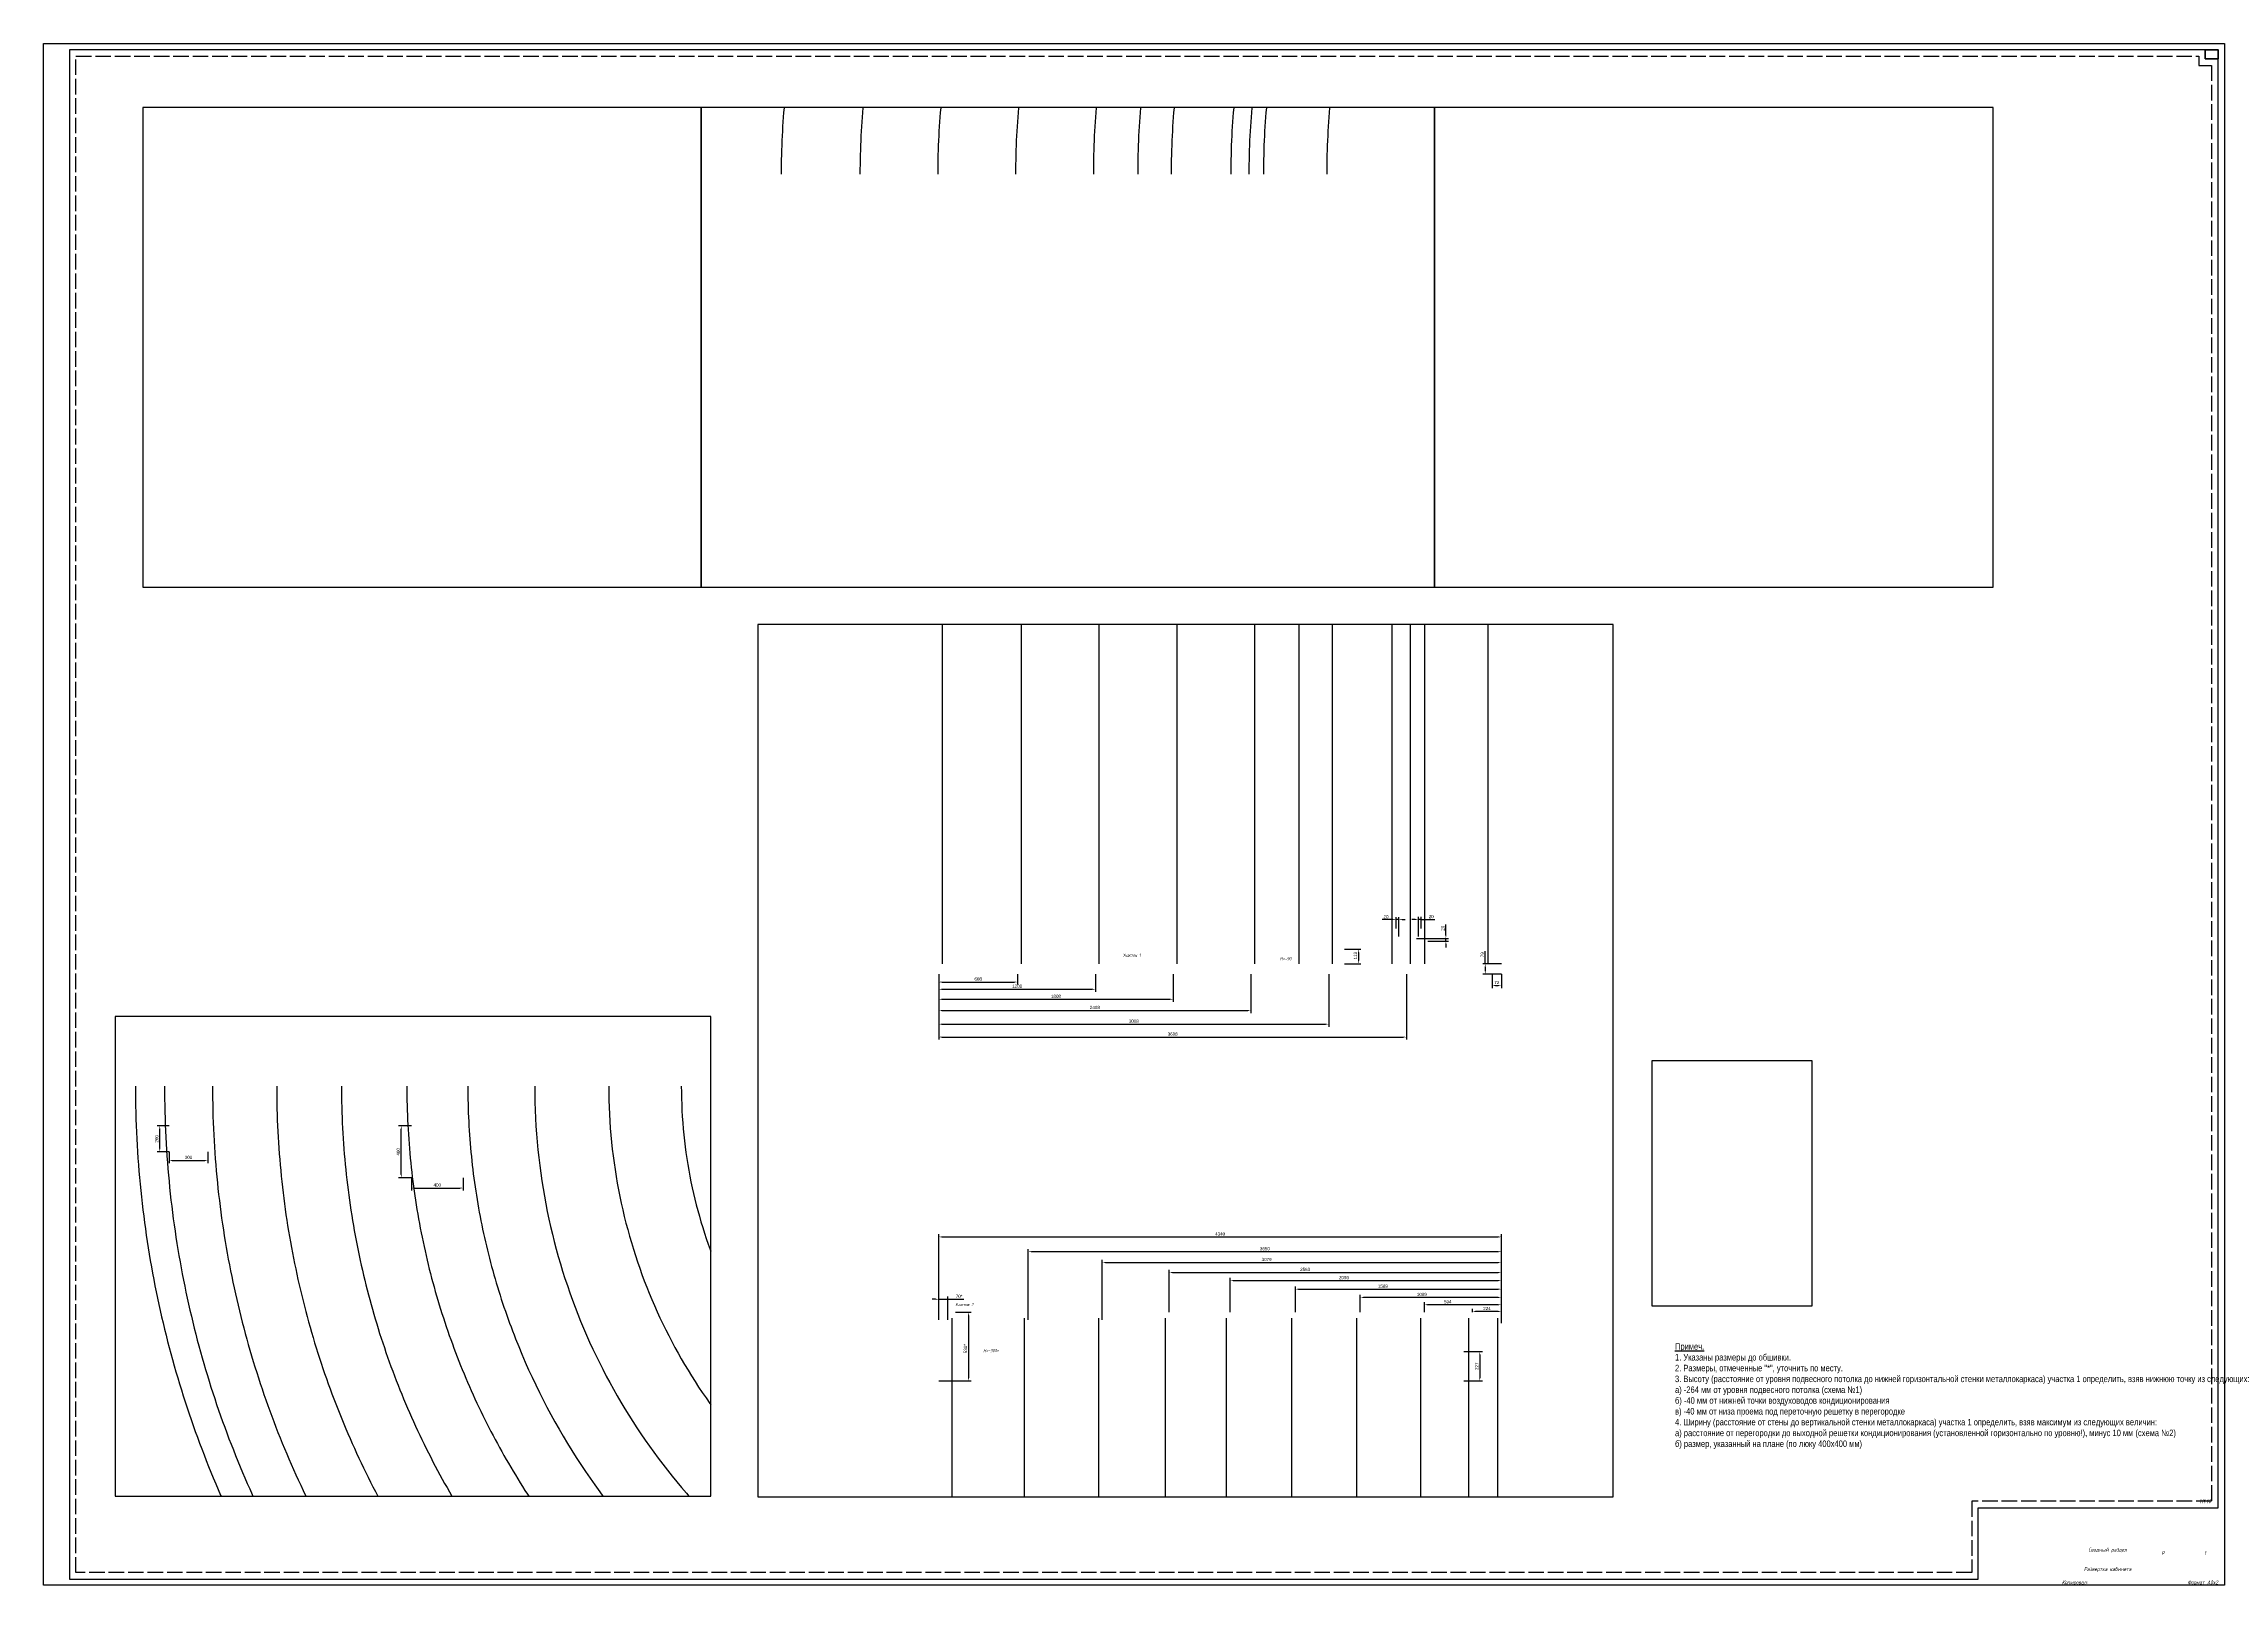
# Paper-space layout 'Лист1' of a CAD drawing. Header units: millimetres. Extents: x 112 to 1794, y 48 to 1237.
# The model-space entities are those that its viewports show. They can reach past a viewport. Long polylines and large blocks are cut down to what shows.
import ezdxf
from ezdxf.enums import TextEntityAlignment as Align

# ---------------------------------------------------------------- set-up
doc = ezdxf.new("R2010")
doc.units = ezdxf.units.MM
doc.header["$PDMODE"] = 34
doc.header["$PDSIZE"] = 25
doc.linetypes.add('ACAD_ISO02W100', pattern=[15, 12, -3])
doc.linetypes.add('ACAD_ISO10W100', pattern=[18.5, 12, -3, 0.5, -3])
for name, color, linetype in [('02 ЭОМ и СС', 7, 'Continuous'), ('08 Размеры', 7, 'Continuous'), ('stamp', 7, 'Continuous')]:
    doc.layers.add(name, color=color, linetype=linetype)
doc.layers.add('100 noprint', color=1, linetype='Continuous', plot=False)
doc.styles.get("Standard").update_dxf_attribs({"font": 'Ubuntu-R.ttf'})
doc.styles.add('ГОСТ-ISOCPEUR', font='isocpeui.ttf', dxfattribs={"width": 0.8})
doc.dimstyles.new('ISO-25', dxfattribs={"dimtxt": 2.5, "dimasz": 2.5, "dimexe": 1.25, "dimexo": 0.625, "dimtad": 1, "dimtxsty": 'Standard', "dimcen": 2.5, "dimadec": 0, "dimazin": 0, "dimtfac": 1, "dimtmove": 0, "dimatfit": 3, "dimfxl": 1, "dimarcsym": 0})

# ---------------------------------------------------------------- blocks, each defined once
blk = doc.blocks.new('*D2435')
at = {"layer": '08 Размеры', "color": 0, "lineweight": -2}
for p, q in [((4581.1, 10280.1), (4700.1, 10280.1)), ((4680.1, 10255.1), (4680.1, 9775.1)), ((4451.2, 9750.1), (4700.1, 9750.1))]:
    blk.add_line(p, q, dxfattribs=at)
at = {"layer": '08 Размеры', "color": 0}
for points in [[(4684.3, 10255.1), (4675.9, 10255.1), (4680.1, 10280.1)], [(4675.9, 9775.1), (4684.3, 9775.1), (4680.1, 9750.1)]]:
    blk.add_solid(points, dxfattribs=at)
at = {"layer": 'Defpoints', "color": 0}
for p in [(4581.1, 10280.1), (4451.2, 9750.1), (4680.1, 9750.1)]:
    blk.add_point(p, dxfattribs=at)
at = {"layer": '08 Размеры', "color": 0, "insert": (4657, 9999.6), "char_height": 25, "attachment_point": 5, "rotation": 90}
blk.add_mtext('530*', dxfattribs=at)
blk = doc.blocks.new('*D2436')
at = {"layer": '08 Размеры', "color": 0, "lineweight": -2}
for p, q in [((4426.2, 10380.4), (4401.2, 10380.4)), ((4451.2, 10222.1), (4451.2, 10400.4)), ((4451.2, 10380.4), (4521.1, 10380.4)), ((4521.1, 10222.1), (4521.1, 10400.4)), ((4521.1, 10380.4), (4645.6, 10380.4)), ((4546.1, 10380.4), (4571.1, 10380.4))]:
    blk.add_line(p, q, dxfattribs=at)
at = {"layer": '08 Размеры', "color": 0}
for points in [[(4426.2, 10376.2), (4426.2, 10384.6), (4451.2, 10380.4)], [(4546.1, 10384.6), (4546.1, 10376.2), (4521.1, 10380.4)]]:
    blk.add_solid(points, dxfattribs=at)
at = {"layer": 'Defpoints', "color": 0}
for p in [(4521.1, 10380.4), (4451.2, 10222.1), (4521.1, 10222.1)]:
    blk.add_point(p, dxfattribs=at)
at = {"layer": '08 Размеры', "color": 0, "insert": (4608.4, 10403.5), "char_height": 25, "attachment_point": 5}
blk.add_mtext('70*', dxfattribs=at)
blk = doc.blocks.new('*D2437')
at = {"layer": '08 Размеры', "color": 0, "lineweight": -2}
for p, q in [((8567.1, 10280.1), (8567.1, 10306.1)), ((8766.2, 10286.1), (8592.1, 10286.1)), ((8791.2, 10195.1), (8791.2, 10306.1))]:
    blk.add_line(p, q, dxfattribs=at)
at = {"layer": '08 Размеры', "color": 0}
for points in [[(8592.1, 10290.2), (8592.1, 10281.9), (8567.1, 10286.1)], [(8766.2, 10281.9), (8766.2, 10290.2), (8791.2, 10286.1)]]:
    blk.add_solid(points, dxfattribs=at)
at = {"layer": 'Defpoints', "color": 0}
for p in [(8567.1, 10286.1), (8567.1, 10280.1), (8791.2, 10195.1)]:
    blk.add_point(p, dxfattribs=at)
at = {"layer": '08 Размеры', "color": 0, "insert": (8679.2, 10308.9), "char_height": 25, "attachment_point": 5}
blk.add_mtext('224', dxfattribs=at)
blk = doc.blocks.new('*D2438')
at = {"layer": '08 Размеры', "color": 0, "lineweight": -2}
for p, q in [((8197.1, 10280.1), (8197.1, 10357.8)), ((8791.2, 10195.1), (8791.2, 10357.8)), ((8766.2, 10337.8), (8222.1, 10337.8))]:
    blk.add_line(p, q, dxfattribs=at)
at = {"layer": '08 Размеры', "color": 0}
for points in [[(8222.1, 10342), (8222.1, 10333.7), (8197.1, 10337.8)], [(8766.2, 10333.7), (8766.2, 10342), (8791.2, 10337.8)]]:
    blk.add_solid(points, dxfattribs=at)
at = {"layer": 'Defpoints', "color": 0}
for p in [(8197.1, 10337.8), (8197.1, 10280.1), (8791.2, 10195.1)]:
    blk.add_point(p, dxfattribs=at)
at = {"layer": '08 Размеры', "color": 0, "insert": (8376.7, 10360.9), "char_height": 25, "attachment_point": 5}
blk.add_mtext('594', dxfattribs=at)
blk = doc.blocks.new('*D2439')
at = {"layer": '08 Размеры', "color": 0, "lineweight": -2}
for p, q in [((7702.1, 10280.1), (7702.1, 10414.4)), ((8766.2, 10394.4), (7727.1, 10394.4)), ((8791.2, 10195.1), (8791.2, 10414.4))]:
    blk.add_line(p, q, dxfattribs=at)
at = {"layer": '08 Размеры', "color": 0}
for points in [[(7727.1, 10398.5), (7727.1, 10390.2), (7702.1, 10394.4)], [(8766.2, 10390.2), (8766.2, 10398.5), (8791.2, 10394.4)]]:
    blk.add_solid(points, dxfattribs=at)
at = {"layer": 'Defpoints', "color": 0}
for p in [(7702.1, 10394.4), (7702.1, 10280.1), (8791.2, 10195.1)]:
    blk.add_point(p, dxfattribs=at)
at = {"layer": '08 Размеры', "color": 0, "insert": (8176.7, 10417.4), "char_height": 25, "attachment_point": 5}
blk.add_mtext('1089', dxfattribs=at)
blk = doc.blocks.new('*D2440')
at = {"layer": '08 Размеры', "color": 0, "lineweight": -2}
for p, q in [((7202.1, 10280.1), (7202.1, 10478.3)), ((7227.1, 10458.3), (8766.2, 10458.3)), ((8791.2, 10195.1), (8791.2, 10478.3))]:
    blk.add_line(p, q, dxfattribs=at)
at = {"layer": '08 Размеры', "color": 0}
for points in [[(7227.1, 10462.5), (7227.1, 10454.1), (7202.1, 10458.3)], [(8766.2, 10454.1), (8766.2, 10462.5), (8791.2, 10458.3)]]:
    blk.add_solid(points, dxfattribs=at)
at = {"layer": 'Defpoints', "color": 0}
for p in [(8791.2, 10458.3), (7202.1, 10280.1), (8791.2, 10195.1)]:
    blk.add_point(p, dxfattribs=at)
at = {"layer": '08 Размеры', "color": 0, "insert": (7876.7, 10481.4), "char_height": 25, "attachment_point": 5}
blk.add_mtext('1589', dxfattribs=at)
blk = doc.blocks.new('*D2441')
at = {"layer": '08 Размеры', "color": 0, "lineweight": -2}
for p, q in [((6698.1, 10280.1), (6698.1, 10544.4)), ((6723.1, 10524.4), (8766.2, 10524.4)), ((8791.2, 10195.1), (8791.2, 10544.4))]:
    blk.add_line(p, q, dxfattribs=at)
at = {"layer": '08 Размеры', "color": 0}
for points in [[(6723.1, 10528.6), (6723.1, 10520.3), (6698.1, 10524.4)], [(8766.2, 10520.3), (8766.2, 10528.6), (8791.2, 10524.4)]]:
    blk.add_solid(points, dxfattribs=at)
at = {"layer": 'Defpoints', "color": 0}
for p in [(8791.2, 10524.4), (6698.1, 10280.1), (8791.2, 10195.1)]:
    blk.add_point(p, dxfattribs=at)
at = {"layer": '08 Размеры', "color": 0, "insert": (7576.7, 10547.5), "char_height": 25, "attachment_point": 5}
blk.add_mtext('2093', dxfattribs=at)
blk = doc.blocks.new('*D2442')
at = {"layer": '08 Размеры', "color": 0, "lineweight": -2}
for p, q in [((6228.1, 10280.1), (6228.1, 10607)), ((8791.2, 10195.1), (8791.2, 10607)), ((6253.1, 10587), (8766.2, 10587))]:
    blk.add_line(p, q, dxfattribs=at)
at = {"layer": '08 Размеры', "color": 0}
for points in [[(6253.1, 10591.2), (6253.1, 10582.9), (6228.1, 10587)], [(8766.2, 10582.9), (8766.2, 10591.2), (8791.2, 10587)]]:
    blk.add_solid(points, dxfattribs=at)
at = {"layer": 'Defpoints', "color": 0}
for p in [(8791.2, 10587), (6228.1, 10280.1), (8791.2, 10195.1)]:
    blk.add_point(p, dxfattribs=at)
at = {"layer": '08 Размеры', "color": 0, "insert": (7276.7, 10610.1), "char_height": 25, "attachment_point": 5}
blk.add_mtext('2563', dxfattribs=at)
blk = doc.blocks.new('*D2443')
at = {"layer": '08 Размеры', "color": 0, "lineweight": -2}
for p, q in [((5712.1, 10222.1), (5712.1, 10683.8)), ((8791.2, 10195.1), (8791.2, 10683.8)), ((5737.1, 10663.8), (8766.2, 10663.8))]:
    blk.add_line(p, q, dxfattribs=at)
at = {"layer": '08 Размеры', "color": 0}
for points in [[(5737.1, 10668), (5737.1, 10659.7), (5712.1, 10663.8)], [(8766.2, 10659.7), (8766.2, 10668), (8791.2, 10663.8)]]:
    blk.add_solid(points, dxfattribs=at)
at = {"layer": 'Defpoints', "color": 0}
for p in [(8791.2, 10663.8), (5712.1, 10222.1), (8791.2, 10195.1)]:
    blk.add_point(p, dxfattribs=at)
at = {"layer": '08 Размеры', "color": 0, "insert": (6979.7, 10686.9), "char_height": 25, "attachment_point": 5}
blk.add_mtext('3079', dxfattribs=at)
blk = doc.blocks.new('*D2444')
at = {"layer": '08 Размеры', "color": 0, "lineweight": -2}
for p, q in [((4451.2, 12888.6), (4451.2, 12807)), ((5059.2, 12888.6), (5059.2, 12807)), ((4476.2, 12827), (5034.2, 12827))]:
    blk.add_line(p, q, dxfattribs=at)
at = {"layer": '08 Размеры', "color": 0}
for points in [[(4476.2, 12831.1), (4476.2, 12822.8), (4451.2, 12827)], [(5034.2, 12822.8), (5034.2, 12831.1), (5059.2, 12827)]]:
    blk.add_solid(points, dxfattribs=at)
at = {"layer": 'Defpoints', "color": 0}
for p in [(4451.2, 12888.6), (5059.2, 12888.6), (5059.2, 12827)]:
    blk.add_point(p, dxfattribs=at)
at = {"layer": '08 Размеры', "color": 0, "insert": (4755.2, 12850), "char_height": 25, "attachment_point": 5}
blk.add_mtext('608', dxfattribs=at)
blk = doc.blocks.new('*D2445')
at = {"layer": '08 Размеры', "color": 0, "lineweight": -2}
for p, q in [((4451.2, 12888.6), (4451.2, 12751.2)), ((5659.2, 12888.6), (5659.2, 12751.2)), ((4476.2, 12771.2), (5634.2, 12771.2))]:
    blk.add_line(p, q, dxfattribs=at)
at = {"layer": '08 Размеры', "color": 0}
for points in [[(4476.2, 12775.4), (4476.2, 12767), (4451.2, 12771.2)], [(5634.2, 12767), (5634.2, 12775.4), (5659.2, 12771.2)]]:
    blk.add_solid(points, dxfattribs=at)
at = {"layer": 'Defpoints', "color": 0}
for p in [(4451.2, 12888.6), (5659.2, 12888.6), (5659.2, 12771.2)]:
    blk.add_point(p, dxfattribs=at)
at = {"layer": '08 Размеры', "color": 0, "insert": (5055.2, 12794.3), "char_height": 25, "attachment_point": 5}
blk.add_mtext('1208', dxfattribs=at)
blk = doc.blocks.new('*D2446')
at = {"layer": '08 Размеры', "color": 0, "lineweight": -2}
for p, q in [((4451.2, 12888), (4451.2, 12674)), ((6259.2, 12888.6), (6259.2, 12674)), ((4476.2, 12694), (6234.2, 12694))]:
    blk.add_line(p, q, dxfattribs=at)
at = {"layer": '08 Размеры', "color": 0}
for points in [[(4476.2, 12698.2), (4476.2, 12689.9), (4451.2, 12694)], [(6234.2, 12689.9), (6234.2, 12698.2), (6259.2, 12694)]]:
    blk.add_solid(points, dxfattribs=at)
at = {"layer": 'Defpoints', "color": 0}
for p in [(4451.2, 12888), (6259.2, 12888.6), (6259.2, 12694)]:
    blk.add_point(p, dxfattribs=at)
at = {"layer": '08 Размеры', "color": 0, "insert": (5355.2, 12717.1), "char_height": 25, "attachment_point": 5}
blk.add_mtext('1808', dxfattribs=at)
blk = doc.blocks.new('*D2447')
at = {"layer": '08 Размеры', "color": 0, "lineweight": -2}
for p, q in [((4451.2, 12888.6), (4451.2, 12587.6)), ((6859.2, 12888.6), (6859.2, 12587.6)), ((4476.2, 12607.6), (6834.2, 12607.6))]:
    blk.add_line(p, q, dxfattribs=at)
at = {"layer": '08 Размеры', "color": 0}
for points in [[(4476.2, 12611.7), (4476.2, 12603.4), (4451.2, 12607.6)], [(6834.2, 12603.4), (6834.2, 12611.7), (6859.2, 12607.6)]]:
    blk.add_solid(points, dxfattribs=at)
at = {"layer": 'Defpoints', "color": 0}
for p in [(4451.2, 12888.6), (6859.2, 12888.6), (6859.2, 12607.6)]:
    blk.add_point(p, dxfattribs=at)
at = {"layer": '08 Размеры', "color": 0, "insert": (5655.2, 12630.6), "char_height": 25, "attachment_point": 5}
blk.add_mtext('2408', dxfattribs=at)
blk = doc.blocks.new('*D2448')
at = {"layer": '08 Размеры', "color": 0, "lineweight": -2}
for p, q in [((4451.2, 12888.6), (4451.2, 12481.8)), ((7459.2, 12888.6), (7459.2, 12481.8)), ((4476.2, 12501.8), (7434.2, 12501.8))]:
    blk.add_line(p, q, dxfattribs=at)
at = {"layer": '08 Размеры', "color": 0}
for points in [[(4476.2, 12506), (4476.2, 12497.7), (4451.2, 12501.8)], [(7434.2, 12497.7), (7434.2, 12506), (7459.2, 12501.8)]]:
    blk.add_solid(points, dxfattribs=at)
at = {"layer": 'Defpoints', "color": 0}
for p in [(4451.2, 12888.6), (7459.2, 12888.6), (7459.2, 12501.8)]:
    blk.add_point(p, dxfattribs=at)
at = {"layer": '08 Размеры', "color": 0, "insert": (5955.2, 12524.9), "char_height": 25, "attachment_point": 5}
blk.add_mtext('3008', dxfattribs=at)
blk = doc.blocks.new('*D2449')
at = {"layer": '08 Размеры', "color": 0, "lineweight": -2}
for p, q in [((4451.2, 12888.6), (4451.2, 12382.5)), ((8059.2, 12888.6), (8059.2, 12382.5)), ((4476.2, 12402.5), (8034.2, 12402.5))]:
    blk.add_line(p, q, dxfattribs=at)
at = {"layer": '08 Размеры', "color": 0}
for points in [[(4476.2, 12406.6), (4476.2, 12398.3), (4451.2, 12402.5)], [(8034.2, 12398.3), (8034.2, 12406.6), (8059.2, 12402.5)]]:
    blk.add_solid(points, dxfattribs=at)
at = {"layer": 'Defpoints', "color": 0}
for p in [(4451.2, 12888.6), (8059.2, 12888.6), (8059.2, 12402.5)]:
    blk.add_point(p, dxfattribs=at)
at = {"layer": '08 Размеры', "color": 0, "insert": (6255.2, 12425.5), "char_height": 25, "attachment_point": 5}
blk.add_mtext('3608', dxfattribs=at)
blk = doc.blocks.new('*D2450')
at = {"layer": '08 Размеры', "color": 0, "lineweight": -2}
for p, q in [((8719.2, 12888.6), (8719.2, 12780.5)), ((8791.2, 12888.6), (8791.2, 12780.5)), ((8744.2, 12800.5), (8766.2, 12800.5))]:
    blk.add_line(p, q, dxfattribs=at)
at = {"layer": '08 Размеры', "color": 0}
for points in [[(8744.2, 12804.7), (8744.2, 12796.4), (8719.2, 12800.5)], [(8766.2, 12796.4), (8766.2, 12804.7), (8791.2, 12800.5)]]:
    blk.add_solid(points, dxfattribs=at)
at = {"layer": 'Defpoints', "color": 0}
for p in [(8719.2, 12888.6), (8791.2, 12888.6), (8791.2, 12800.5)]:
    blk.add_point(p, dxfattribs=at)
at = {"layer": '08 Размеры', "color": 0, "insert": (8755.2, 12823.3), "char_height": 25, "attachment_point": 5}
blk.add_mtext('72', dxfattribs=at)
blk = doc.blocks.new('*D2451')
at = {"layer": '08 Размеры', "color": 0, "lineweight": -2}
for p, q in [((8666.4, 12967.6), (8666.4, 13065.6)), ((8791.2, 12967.6), (8646.4, 12967.6)), ((8791.2, 12888.6), (8646.4, 12888.6)), ((8666.4, 12942.6), (8666.4, 12913.6))]:
    blk.add_line(p, q, dxfattribs=at)
at = {"layer": '08 Размеры', "color": 0}
for points in [[(8670.6, 12942.6), (8662.2, 12942.6), (8666.4, 12967.6)], [(8662.2, 12913.6), (8670.6, 12913.6), (8666.4, 12888.6)]]:
    blk.add_solid(points, dxfattribs=at)
at = {"layer": 'Defpoints', "color": 0}
for p in [(8791.2, 12967.6), (8666.4, 12888.6), (8791.2, 12888.6)]:
    blk.add_point(p, dxfattribs=at)
at = {"layer": '08 Размеры', "color": 0, "insert": (8643.6, 13037.5), "char_height": 25, "attachment_point": 5, "rotation": 90}
blk.add_mtext('79', dxfattribs=at)
blk = doc.blocks.new('*D2452')
at = {"layer": '08 Размеры', "color": 0, "lineweight": -2}
for p, q in [((7581.2, 13080.1), (7707.5, 13080.1)), ((7687.5, 13055.1), (7687.5, 12992.6)), ((7581.2, 12967.6), (7707.5, 12967.6))]:
    blk.add_line(p, q, dxfattribs=at)
at = {"layer": '08 Размеры', "color": 0}
for points in [[(7691.7, 13055.1), (7683.3, 13055.1), (7687.5, 13080.1)], [(7683.3, 12992.6), (7691.7, 12992.6), (7687.5, 12967.6)]]:
    blk.add_solid(points, dxfattribs=at)
at = {"layer": 'Defpoints', "color": 0}
for p in [(7581.2, 13080.1), (7581.2, 12967.6), (7687.5, 12967.6)]:
    blk.add_point(p, dxfattribs=at)
at = {"layer": '08 Размеры', "color": 0, "insert": (7664.5, 13030.1), "char_height": 25, "attachment_point": 5, "rotation": 90}
blk.add_mtext('113', dxfattribs=at)
blk = doc.blocks.new('*D2453')
at = {"layer": '08 Размеры', "color": 0, "lineweight": -2}
for p, q in [((4451.2, 10222.1), (4451.2, 10881.3)), ((4476.2, 10861.3), (8766.2, 10861.3)), ((8791.2, 10222.1), (8791.2, 10881.3))]:
    blk.add_line(p, q, dxfattribs=at)
at = {"layer": '08 Размеры', "color": 0}
for points in [[(4476.2, 10865.4), (4476.2, 10857.1), (4451.2, 10861.3)], [(8766.2, 10857.1), (8766.2, 10865.4), (8791.2, 10861.3)]]:
    blk.add_solid(points, dxfattribs=at)
at = {"layer": 'Defpoints', "color": 0}
for p in [(8791.2, 10861.3), (4451.2, 10222.1), (8791.2, 10222.1)]:
    blk.add_point(p, dxfattribs=at)
at = {"layer": '08 Размеры', "color": 0, "insert": (6621.2, 10884.3), "char_height": 25, "attachment_point": 5}
blk.add_mtext('4340', dxfattribs=at)
blk = doc.blocks.new('*D2454')
at = {"layer": '08 Размеры', "color": 0, "lineweight": -2}
for p, q in [((8126.2, 13308.6), (8101.2, 13308.6)), ((8151.2, 13179.1), (8151.2, 13328.6)), ((8171.2, 13308.6), (8151.2, 13308.6)), ((8171.2, 13240.1), (8171.2, 13328.6)), ((8171.2, 13308.6), (8278.1, 13308.6)), ((8196.2, 13308.6), (8221.2, 13308.6))]:
    blk.add_line(p, q, dxfattribs=at)
at = {"layer": '08 Размеры', "color": 0}
for points in [[(8126.2, 13304.4), (8126.2, 13312.8), (8151.2, 13308.6)], [(8196.2, 13312.8), (8196.2, 13304.4), (8171.2, 13308.6)]]:
    blk.add_solid(points, dxfattribs=at)
at = {"layer": 'Defpoints', "color": 0}
for p in [(8151.2, 13308.6), (8171.2, 13240.1), (8151.2, 13179.1)]:
    blk.add_point(p, dxfattribs=at)
at = {"layer": '08 Размеры', "color": 0, "insert": (8249.7, 13331.6), "char_height": 25, "attachment_point": 5}
blk.add_mtext('20', dxfattribs=at)
blk = doc.blocks.new('*D2455')
at = {"layer": '08 Размеры', "color": 0, "lineweight": -2}
for p, q in [((7954.2, 13308.2), (7872.4, 13308.2)), ((7979.2, 13240.1), (7979.2, 13328.2)), ((7999.2, 13308.2), (7979.2, 13308.2)), ((7999.2, 13179.1), (7999.2, 13328.2)), ((8024.2, 13308.2), (8049.2, 13308.2))]:
    blk.add_line(p, q, dxfattribs=at)
at = {"layer": '08 Размеры', "color": 0}
for points in [[(7954.2, 13304), (7954.2, 13312.3), (7979.2, 13308.2)], [(8024.2, 13312.3), (8024.2, 13304), (7999.2, 13308.2)]]:
    blk.add_solid(points, dxfattribs=at)
at = {"layer": 'Defpoints', "color": 0}
for p in [(7979.2, 13308.2), (7979.2, 13240.1), (7999.2, 13179.1)]:
    blk.add_point(p, dxfattribs=at)
at = {"layer": '08 Размеры', "color": 0, "insert": (7900.8, 13331.2), "char_height": 25, "attachment_point": 5}
blk.add_mtext('20', dxfattribs=at)
blk = doc.blocks.new('*D2456')
at = {"layer": '08 Размеры', "color": 0, "lineweight": -2}
for p, q in [((8362.7, 13188.1), (8362.7, 13270)), ((8135.2, 13163.1), (8382.7, 13163.1)), ((8223.2, 13143.1), (8382.7, 13143.1)), ((8362.7, 13143.1), (8362.7, 13163.1)), ((8362.7, 13118.1), (8362.7, 13093.1))]:
    blk.add_line(p, q, dxfattribs=at)
at = {"layer": '08 Размеры', "color": 0}
for points in [[(8358.6, 13188.1), (8366.9, 13188.1), (8362.7, 13163.1)], [(8366.9, 13118.1), (8358.6, 13118.1), (8362.7, 13143.1)]]:
    blk.add_solid(points, dxfattribs=at)
at = {"layer": 'Defpoints', "color": 0}
for p in [(8135.2, 13163.1), (8223.2, 13143.1), (8362.7, 13163.1)]:
    blk.add_point(p, dxfattribs=at)
at = {"layer": '08 Размеры', "color": 0, "insert": (8339.7, 13241.5), "char_height": 25, "attachment_point": 5, "rotation": 90}
blk.add_mtext('20', dxfattribs=at)
blk = doc.blocks.new('*D2457')
at = {"layer": '08 Размеры', "color": 0, "lineweight": -2}
for p, q in [((5141.1, 10222.1), (5141.1, 10767.3)), ((8791.2, 10222.1), (8791.2, 10767.3)), ((8766.2, 10747.3), (5166.1, 10747.3))]:
    blk.add_line(p, q, dxfattribs=at)
at = {"layer": '08 Размеры', "color": 0}
for points in [[(5166.1, 10751.4), (5166.1, 10743.1), (5141.1, 10747.3)], [(8766.2, 10743.1), (8766.2, 10751.4), (8791.2, 10747.3)]]:
    blk.add_solid(points, dxfattribs=at)
at = {"layer": 'Defpoints', "color": 0}
for p in [(5141.1, 10747.3), (5141.1, 10222.1), (8791.2, 10222.1)]:
    blk.add_point(p, dxfattribs=at)
at = {"layer": '08 Размеры', "color": 0, "insert": (6966.2, 10770.3), "char_height": 25, "attachment_point": 5}
blk.add_mtext('3650', dxfattribs=at)
blk = doc.blocks.new('*D2458')
at = {"layer": '08 Размеры', "color": 0, "lineweight": -2}
for p, q in [((8502.1, 9977.1), (8644.1, 9977.1)), ((8624.1, 9952.1), (8624.1, 9775.1)), ((8502.1, 9750.1), (8644.1, 9750.1))]:
    blk.add_line(p, q, dxfattribs=at)
at = {"layer": '08 Размеры', "color": 0}
for points in [[(8628.3, 9952.1), (8620, 9952.1), (8624.1, 9977.1)], [(8620, 9775.1), (8628.3, 9775.1), (8624.1, 9750.1)]]:
    blk.add_solid(points, dxfattribs=at)
at = {"layer": 'Defpoints', "color": 0}
for p in [(8502.1, 9977.1), (8502.1, 9750.1), (8624.1, 9750.1)]:
    blk.add_point(p, dxfattribs=at)
at = {"layer": '08 Размеры', "color": 0, "insert": (8601.4, 9863.6), "char_height": 25, "attachment_point": 5, "rotation": 90}
blk.add_mtext('227', dxfattribs=at)
blk = doc.blocks.new('*D2528')
at = {"layer": '08 Размеры', "color": 0, "lineweight": -2}
for p, q in [((-6733.1, 3223.5), (-6733.1, 3136.9)), ((-6433.1, 3223.5), (-6433.1, 3136.9)), ((-6708.1, 3156.9), (-6458.1, 3156.9))]:
    blk.add_line(p, q, dxfattribs=at)
at = {"layer": '08 Размеры', "color": 0}
for points in [[(-6708.1, 3161.1), (-6708.1, 3152.8), (-6733.1, 3156.9)], [(-6458.1, 3152.8), (-6458.1, 3161.1), (-6433.1, 3156.9)]]:
    blk.add_solid(points, dxfattribs=at)
at = {"layer": 'Defpoints', "color": 0}
for p in [(-6733.1, 3223.5), (-6433.1, 3223.5), (-6433.1, 3156.9)]:
    blk.add_point(p, dxfattribs=at)
at = {"layer": '08 Размеры', "color": 0, "insert": (-6583.1, 3180), "char_height": 25, "attachment_point": 5}
blk.add_mtext('300', dxfattribs=at)
blk = doc.blocks.new('*D2529')
at = {"layer": '08 Размеры', "color": 0, "lineweight": -2}
for p, q in [((-6733.1, 3423.5), (-6825, 3423.5)), ((-6805, 3248.5), (-6805, 3398.5)), ((-6733.1, 3223.5), (-6825, 3223.5))]:
    blk.add_line(p, q, dxfattribs=at)
at = {"layer": '08 Размеры', "color": 0}
for points in [[(-6800.9, 3398.5), (-6809.2, 3398.5), (-6805, 3423.5)], [(-6809.2, 3248.5), (-6800.9, 3248.5), (-6805, 3223.5)]]:
    blk.add_solid(points, dxfattribs=at)
at = {"layer": 'Defpoints', "color": 0}
for p in [(-6805, 3423.5), (-6733.1, 3423.5), (-6733.1, 3223.5)]:
    blk.add_point(p, dxfattribs=at)
at = {"layer": '08 Размеры', "color": 0, "insert": (-6828.1, 3323.5), "char_height": 25, "attachment_point": 5, "rotation": 90}
blk.add_mtext('200', dxfattribs=at)
blk = doc.blocks.new('*D2530')
at = {"layer": '08 Размеры', "color": 0, "lineweight": -2}
for p, q in [((-4864.1, 3023.5), (-4864.1, 2924.2)), ((-4839.1, 2944.2), (-4489.1, 2944.2)), ((-4464.1, 3023.5), (-4464.1, 2924.2))]:
    blk.add_line(p, q, dxfattribs=at)
at = {"layer": '08 Размеры', "color": 0}
for points in [[(-4839.1, 2948.3), (-4839.1, 2940), (-4864.1, 2944.2)], [(-4489.1, 2940), (-4489.1, 2948.3), (-4464.1, 2944.2)]]:
    blk.add_solid(points, dxfattribs=at)
at = {"layer": 'Defpoints', "color": 0}
for p in [(-4864.1, 3023.5), (-4464.1, 3023.5), (-4464.1, 2944.2)]:
    blk.add_point(p, dxfattribs=at)
at = {"layer": '08 Размеры', "color": 0, "insert": (-4664.1, 2967.2), "char_height": 25, "attachment_point": 5}
blk.add_mtext('400', dxfattribs=at)
blk = doc.blocks.new('*D2531')
at = {"layer": '08 Размеры', "color": 0, "lineweight": -2}
for p, q in [((-4864.1, 3423.5), (-4962.2, 3423.5)), ((-4942.2, 3048.5), (-4942.2, 3398.5)), ((-4864.1, 3023.5), (-4962.2, 3023.5))]:
    blk.add_line(p, q, dxfattribs=at)
at = {"layer": '08 Размеры', "color": 0}
for points in [[(-4938, 3398.5), (-4946.3, 3398.5), (-4942.2, 3423.5)], [(-4946.3, 3048.5), (-4938, 3048.5), (-4942.2, 3023.5)]]:
    blk.add_solid(points, dxfattribs=at)
at = {"layer": 'Defpoints', "color": 0}
for p in [(-4942.2, 3423.5), (-4864.1, 3423.5), (-4864.1, 3023.5)]:
    blk.add_point(p, dxfattribs=at)
at = {"layer": '08 Размеры', "color": 0, "insert": (-4965.2, 3223.2), "char_height": 25, "attachment_point": 5, "rotation": 90}
blk.add_mtext('400', dxfattribs=at)

msp = doc.modelspace()

# ---------------------------------------------------------------- linework, layer by layer
at = {"layer": '100 noprint', "color": 1, "linetype": 'ACAD_ISO10W100', "lineweight": -2, "ltscale": 100, "flags": 128}
for points in [[(4481.2, 12967.6), (4481.2, 26085.1, 1), (-6932.2, 26085.1)], [(5089.2, 12967.6), (5089.2, 26085.1, 1), (-6324.2, 26085.1)], [(5689.2, 12967.6), (5689.2, 26085.1, 1), (-5724.2, 26085.1)], [(6289.2, 12967.6), (6289.2, 26085.1, 1), (-5124.2, 26085.1)], [(6889.2, 12967.6), (6889.2, 26085.1, 1), (-4524.2, 26085.1)], [(7231.2, 12967.6), (7231.2, 26085.1, 1), (-4182.2, 26085.1)], [(7489.2, 12967.6), (7489.2, 26085.1, 1), (-3924.2, 26085.1)], [(7949.2, 12967.6), (7949.2, 26085.1, 1), (-3464.2, 26085.1)], [(8089.2, 12967.6), (8089.2, 26085.1, 1), (-3324.2, 26085.1)], [(8201.2, 12967.6), (8201.2, 26085.1, 1), (-3212.2, 26085.1)], [(8689.2, 12967.6), (8689.2, 26085.1, 1), (-2724.2, 26085.1)]]:
    msp.add_lwpolyline(points, format="xyb", dxfattribs=at)
at = {"layer": '100 noprint', "color": 1, "linetype": 'ACAD_ISO10W100', "lineweight": -2, "ltscale": 100}
for points in [[(8761.2, 10234.6), (8761.2, 3730, -1), (-6992.2, 3730)], [(8537.1, 10234.6), (8537.1, 3730, -1), (-6768.1, 3730)], [(8167.1, 10234.6), (8167.1, 3730, -1), (-6398.1, 3730)], [(7672.1, 10234.6), (7672.1, 3730, -1), (-5903.1, 3730)], [(7172.1, 10234.6), (7172.1, 3730, -1), (-5403.1, 3730)], [(6668.1, 10234.6), (6668.1, 3730, -1), (-4899.1, 3730)], [(6198.1, 10234.6), (6198.1, 3730, -1), (-4429.1, 3730)], [(5682.1, 10234.6), (5682.1, 3730, -1), (-3913.1, 3730)], [(5111.1, 10234.6), (5111.1, 3730, -1), (-3342.1, 3730)], [(4551.1, 10234.6), (4551.1, 3730, -1), (-2782.1, 3730)]]:
    msp.add_lwpolyline(points, format="xyb", dxfattribs=at)

# ---------------------------------------------------------------- texts
at = {"layer": '08 Размеры', "style": 'ГОСТ-ISOCPEUR', "width": 0.8}
for s, p in [('Участок 1', (5940.6, 13033.5)), ('H=-90', (7126.7, 13006.4)), ('Участок 2', (4648.9, 10339.7)), ('H=-300*', (4854.7, 9984.7))]:
    msp.add_text(s, height=25, dxfattribs=at).set_placement(p, align=Align.MIDDLE)

# ---------------------------------------------------------------- dimensions: what is measured, and where the dimension line sits
at = {"layer": '08 Размеры'}
for base, p1, p2, picture, middle in [((7979.2, 13308.2), (7999.2, 13179.1), (7979.2, 13240.1), '*D2455', (7900.8, 13331.2)), ((5059.2, 12827), (4451.2, 12888.6), (5059.2, 12888.6), '*D2444', (4755.2, 12850)), ((5659.2, 12771.2), (4451.2, 12888.6), (5659.2, 12888.6), '*D2445', (5055.2, 12794.3)), ((6259.2, 12694), (4451.2, 12888), (6259.2, 12888.6), '*D2446', (5355.2, 12717.1)), ((7459.2, 12501.8), (4451.2, 12888.6), (7459.2, 12888.6), '*D2448', (5955.2, 12524.9)), ((8059.2, 12402.5), (4451.2, 12888.6), (8059.2, 12888.6), '*D2449', (6255.2, 12425.5)), ((8791.2, 12800.5), (8719.2, 12888.6), (8791.2, 12888.6), '*D2450', (8755.2, 12823.3)), ((5141.1, 10747.3), (8791.2, 10222.1), (5141.1, 10222.1), '*D2457', (6966.2, 10770.3)), ((8567.1, 10286.1), (8791.2, 10195.1), (8567.1, 10280.1), '*D2437', (8679.2, 10308.9)), ((-4464.1, 2944.2), (-4864.1, 3023.5), (-4464.1, 3023.5), '*D2530', (-4664.1, 2967.2))]:
    dim = msp.add_linear_dim(base=base, p1=p1, p2=p2, dimstyle='ISO-25', override={"dimtxt": 25, "dimasz": 25, "dimexe": 20, "dimexo": 0, "dimgap": 10, "dimdec": 0}, dxfattribs=at)
    dim.commit()
    dim.dimension.update_dxf_attribs({"geometry": picture, "text_midpoint": middle})
for base, p1, p2, override, picture, middle in [((8151.2, 13308.6), (8171.2, 13240.1), (8151.2, 13179.1), {"dimtxt": 25, "dimasz": 25, "dimexe": 20, "dimexo": 0, "dimgap": 10, "dimdec": 0}, '*D2454', (8249.7, 13308.6)), ((6859.2, 12607.6), (4451.2, 12888.6), (6859.2, 12888.6), {"dimtxt": 25, "dimasz": 25, "dimexe": 20, "dimexo": 0, "dimgap": 10, "dimdec": 0}, '*D2447', (5655.2, 12607.6)), ((8791.2, 10663.8), (5712.1, 10222.1), (8791.2, 10195.1), {"dimtxt": 25, "dimasz": 25, "dimexe": 20, "dimexo": 0, "dimgap": 10, "dimdec": 0}, '*D2443', (6979.7, 10663.8)), ((8791.2, 10587), (6228.1, 10280.1), (8791.2, 10195.1), {"dimtxt": 25, "dimasz": 25, "dimexe": 20, "dimexo": 0, "dimgap": 10, "dimdec": 0}, '*D2442', (7276.7, 10587)), ((8791.2, 10524.4), (6698.1, 10280.1), (8791.2, 10195.1), {"dimtxt": 25, "dimasz": 25, "dimexe": 20, "dimexo": 0, "dimgap": 10, "dimdec": 0}, '*D2441', (7576.7, 10524.4)), ((8791.2, 10458.3), (7202.1, 10280.1), (8791.2, 10195.1), {"dimtxt": 25, "dimasz": 25, "dimexe": 20, "dimexo": 0, "dimgap": 10, "dimdec": 0}, '*D2440', (7876.7, 10458.3)), ((7702.1, 10394.4), (8791.2, 10195.1), (7702.1, 10280.1), {"dimtxt": 25, "dimasz": 25, "dimexe": 20, "dimexo": 0, "dimgap": 10, "dimdec": 0}, '*D2439', (8176.7, 10394.4)), ((4521.1, 10380.4), (4451.2, 10222.1), (4521.1, 10222.1), {"dimtxt": 25, "dimasz": 25, "dimexe": 20, "dimexo": 0, "dimgap": 10, "dimdec": 0, "dimpost": '*'}, '*D2436', (4608.4, 10380.4)), ((8197.1, 10337.8), (8791.2, 10195.1), (8197.1, 10280.1), {"dimtxt": 25, "dimasz": 25, "dimexe": 20, "dimexo": 0, "dimgap": 10, "dimdec": 0}, '*D2438', (8376.7, 10337.8)), ((-6433.1, 3156.9), (-6733.1, 3223.5), (-6433.1, 3223.5), {"dimtxt": 25, "dimasz": 25, "dimexe": 20, "dimexo": 0, "dimgap": 10, "dimdec": 0}, '*D2528', (-6583.1, 3156.9))]:
    dim = msp.add_linear_dim(base=base, p1=p1, p2=p2, dimstyle='ISO-25', override=override, dxfattribs=at)
    dim.commit()
    dim.dimension.update_dxf_attribs({"geometry": picture, "text_midpoint": middle, "dimtype": 160})
for base, p1, p2, picture, middle in [((8362.7, 13163.1), (8223.2, 13143.1), (8135.2, 13163.1), '*D2456', (8339.7, 13241.5)), ((8624.1, 9750.1), (8502.1, 9977.1), (8502.1, 9750.1), '*D2458', (8601.4, 9863.6))]:
    dim = msp.add_linear_dim(base=base, p1=p1, p2=p2, angle=90, dimstyle='ISO-25', override={"dimtxt": 25, "dimasz": 25, "dimexe": 20, "dimexo": 0, "dimgap": 10, "dimdec": 0}, dxfattribs=at)
    dim.commit()
    dim.dimension.update_dxf_attribs({"geometry": picture, "text_midpoint": middle})
for base, p1, p2, override, picture, middle in [((7687.5094974, 12967.6152621), (7581.2344026, 13080.1152621), (7581.2344026, 12967.6152621), {"dimtxt": 25, "dimasz": 25, "dimexe": 20, "dimexo": 0, "dimgap": 10, "dimdec": 0}, '*D2452', (7687.5094974, 13030.1152621)), ((8666.4, 12888.6), (8791.2, 12967.6), (8791.2, 12888.6), {"dimtxt": 25, "dimasz": 25, "dimexe": 20, "dimexo": 0, "dimgap": 10, "dimdec": 0}, '*D2451', (8666.4, 13037.5)), ((4680.1, 9750.1), (4581.1, 10280.1), (4451.2, 9750.1), {"dimtxt": 25, "dimasz": 25, "dimexe": 20, "dimexo": 0, "dimgap": 10, "dimdec": 0, "dimpost": '*'}, '*D2435', (4680.1, 9999.6)), ((-6805, 3423.5), (-6733.1, 3223.5), (-6733.1, 3423.5), {"dimtxt": 25, "dimasz": 25, "dimexe": 20, "dimexo": 0, "dimgap": 10, "dimdec": 0}, '*D2529', (-6805, 3323.5)), ((-4942.2, 3423.5), (-4864.1, 3023.5), (-4864.1, 3423.5), {"dimtxt": 25, "dimasz": 25, "dimexe": 20, "dimexo": 0, "dimgap": 10, "dimdec": 0}, '*D2531', (-4942.2, 3223.2))]:
    dim = msp.add_linear_dim(base=base, p1=p1, p2=p2, angle=90, dimstyle='ISO-25', override=override, dxfattribs=at)
    dim.commit()
    dim.dimension.update_dxf_attribs({"geometry": picture, "text_midpoint": middle, "dimtype": 160})
at = {"layer": '08 Размеры', "color": 5}
dim = msp.add_linear_dim(base=(8791.2, 10861.3, 127.9), p1=(4451.2, 10222.1), p2=(8791.2, 10222.1), dimstyle='ISO-25', override={"dimtxt": 25, "dimasz": 25, "dimexe": 20, "dimexo": 0, "dimgap": 10, "dimdec": 0}, dxfattribs=at)
dim.commit()
dim.dimension.update_dxf_attribs({"geometry": '*D2453', "text_midpoint": (6621.2, 10861.3, 127.9), "dimtype": 160})

psp = doc.layouts.new('Лист1')

# ---------------------------------------------------------------- linework, layer by layer
at = {"lineweight": 50}
psp.add_lwpolyline([(1779.6, 1225.6), (1789.6, 1225.6), (1789.6, 1232.6), (1779.6, 1232.6)], close=True, dxfattribs=at)
at = {"layer": '100 noprint', "lineweight": -2}
for points in [[(112.4, 1237.4), (1794.4, 1237.4), (1794.4, 48.4), (112.4, 48.4)], [(188.9, 1188), (188.9, 818.1), (619.5, 818.1), (619.5, 1188)], [(619.5, 1188), (619.5, 818.1), (1185.3, 818.1), (1185.3, 1188)], [(1185.3, 1188), (1185.3, 818.1), (1616, 818.1), (1616, 1188)], [(663.4, 789.3), (663.4, 116.6), (1322.9, 116.6), (1322.9, 789.3)], [(167.6, 487.1), (167.6, 117.2), (627, 117.2), (627, 487.1)], [(1353, 263.7), (1353, 453.2), (1476.3, 453.2), (1476.3, 263.7)]]:
    psp.add_lwpolyline(points, close=True, dxfattribs=at)
at = {"layer": '100 noprint', "linetype": 'ACAD_ISO02W100'}
psp.add_lwpolyline([(137.4, 1227.6), (1774.6, 1227.6), (1774.6, 1220.6), (1784.6, 1220.6), (1784.6, 113.2), (1599.6, 113.2), (1599.6, 58.2), (137.4, 58.2)], close=True, dxfattribs=at)
at = {"layer": 'stamp'}
psp.add_lwpolyline([(132.4, 53.2), (1604.6, 53.2), (1604.6, 108.2), (1789.6, 108.2), (1789.6, 1232.6), (132.4, 1232.6)], close=True, dxfattribs=at)

# ---------------------------------------------------------------- texts
at = {"insert": (1370.7, 235.1), "char_height": 5, "width": 413.944, "attachment_point": 1, "style": 'ГОСТ-ISOCPEUR'}
psp.add_mtext('{\\fUbuntu|b0|i0|c0|p34;\\LПримеч.\\P\\l1. Указаны размеры до обшивки.\\P2. Размеры, отмеченные "*", уточнить по месту.\\P3. Высоту (расстояние от уровня подвесного потолка до нижней горизонтальной стенки металлокаркаса) участка 1 определить, взяв нижнюю точку из следующих:\\Pа) -264 мм от уровня подвесного потолка (схема №1)\\Pб) -40 мм от нижней точки воздуховодов кондиционирования\\Pв) -40 мм от низа проема под переточную решетку в перегородке\\P4. Ширину (расстояние от стены до вертикальной стенки металлокаркаса) участка 1 определить, взяв максимум из следующих величин:\\Pа) расстояние от перегородки до выходной решетки кондиционирования (установленной горизонтально по уровню!), минус 10 мм (схема №2)\\Pб) размер, указанный на плане (по люку 400х400 мм)}', dxfattribs=at)
at = {"layer": 'stamp', "lineweight": 35, "style": 'ГОСТ-ISOCPEUR', "width": 0.8}
psp.add_text('Копировал:', height=3, dxfattribs=at).set_placement((1669.1, 49.2))
psp.add_text('Формат А0x2', height=3, dxfattribs=at).set_placement((1789.6, 49.2), align=Align.RIGHT)
at = {"layer": 'stamp', "ltscale": 100, "char_height": 3, "attachment_point": 4, "style": 'ГОСТ-ISOCPEUR'}
for s, insert, width in [('{\\pxqc;М1:10}', (1769.6, 113.2), 20), ('{\\pxqc;Р}', (1739.6, 73.2), 15), ('\\pxqc;1', (1769.6, 73.2), 20)]:
    psp.add_mtext(s, dxfattribs=dict(at, insert=insert, width=width))
at = {"layer": 'stamp', "lineweight": 35, "char_height": 3, "width": 70.157, "attachment_point": 5, "style": 'ГОСТ-ISOCPEUR'}
for s, insert in [('{Сводный раздел}', (1704.4, 75.5)), ('{Развертка кабинета}', (1704.4, 60.5))]:
    psp.add_mtext(s, dxfattribs=dict(at, insert=insert))

# ---------------------------------------------------------------- viewports
at = {"layer": '02 ЭОМ и СС', "color": 2, "lineweight": -2, "view_target_point": (8556.1, 13807.5)}
vp = psp.add_viewport(center=(1400.7, 1003.1), size=(430.7, 369.876), view_center_point=(12463.5, -7111.3), view_height=3698.758, status=6, dxfattribs=at)
vp.dxf.flags = 0x10000  # cut along an outline
vp.dxf.clipping_boundary_handle = psp.add_lwpolyline([(1185.3, 1188), (1185.3, 818.1), (1616, 818.1), (1616, 1188)], format="xyb", close=True, dxfattribs={"invisible": 1}).dxf.handle
at = {"layer": '100 noprint', "lineweight": -2, "view_target_point": (-28518.6, -13863.4)}
for center, size, view_center_point, status, outline in [((404.2, 1003.1), (430.7, 369.876), (24282.9, 22311.8), 3, [(188.9, 1188), (188.9, 818.1), (619.5, 818.1), (619.5, 1188)]), ((902.4, 1003.1), (565.8, 369.876), (23797.7, 38611.5), 5, [(619.5, 1188), (619.5, 818.1), (1185.3, 818.1), (1185.3, 1188)]), ((397.3, 302.2), (459.4, 369.876), (23666.6, 16281.7), 4, [(167.6, 487.1), (167.6, 117.2), (627, 117.2), (627, 487.1)])]:
    vp = psp.add_viewport(center=center, size=size, view_center_point=view_center_point, view_height=3698.758, status=status, dxfattribs=at)
    vp.dxf.flags = 0x10000  # cut along an outline
    vp.dxf.clipping_boundary_handle = psp.add_lwpolyline(outline, format="xyb", close=True, dxfattribs={"invisible": 1}).dxf.handle
vp = psp.add_viewport(center=(993.2, 453), size=(659.4, 672.7), view_center_point=(34873.4, 26083.8), view_height=6727.01, dxfattribs=at)
vp.dxf.flags = 0x10000  # cut along an outline
vp.dxf.clipping_boundary_handle = psp.add_lwpolyline([(663.4, 789.3), (663.4, 116.6), (1322.9, 116.6), (1322.9, 789.3)], format="xyb", close=True, dxfattribs={"invisible": 1}).dxf.handle
at = {"layer": '100 noprint', "color": 2, "lineweight": -2, "view_target_point": (7837.8, 13822.4)}
vp = psp.add_viewport(center=(1414.6, 358.4), size=(123.3, 189.46), view_center_point=(-9566, -3547.7), view_height=947.32, status=7, dxfattribs=at)
vp.dxf.flags = 0x10000  # cut along an outline
vp.dxf.clipping_boundary_handle = psp.add_lwpolyline([(1353, 263.7), (1353, 453.2), (1476.3, 453.2), (1476.3, 263.7)], format="xyb", close=True, dxfattribs={"invisible": 1}).dxf.handle

doc.saveas('drawing.dxf')
